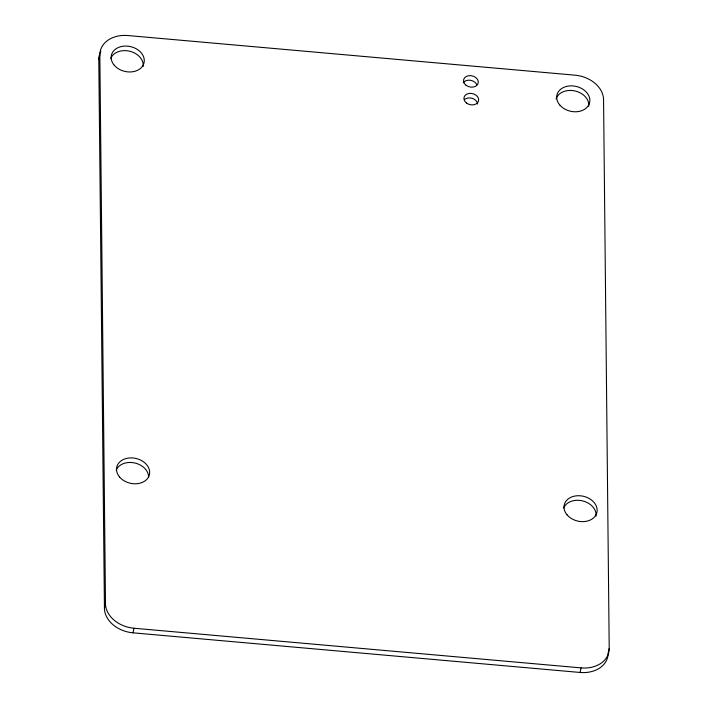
<?xml version="1.0" encoding="UTF-8"?>
<svg xmlns="http://www.w3.org/2000/svg" width="708" height="708" viewBox="0 0 708 708"><rect width="100%" height="100%" fill="white"/><g stroke="black" fill="none" stroke-linecap="round" stroke-linejoin="round"><path stroke-width="1.06" d="M98.793 59.587L99.846 55.012A28.612 21.727 13 0 1 127.927 35.542L575.038 75.181A28.612 21.727 13 0 1 603.561 99.669L609.207 648.413L608.154 652.988A28.612 21.727 13 0 1 580.073 672.458L132.962 632.819A28.612 21.727 13 0 1 104.439 608.331L98.793 59.587A28.612 21.727 13 0 1 100.863 51.365M104.439 608.331L105.492 603.756L99.846 55.012M132.962 632.819L134.024 628.244A28.612 21.727 13 0 1 105.492 603.756M580.073 672.458L581.126 667.892A28.612 21.727 13 0 0 609.207 648.413M134.024 628.244L581.126 667.892M556.09 98.925A16.762 12.726 13 0 1 574.958 90.96A16.762 12.726 13 0 1 588.729 106.244M563.648 507.99A16.762 12.726 13 0 1 582.773 500.945A16.762 12.726 13 0 1 596.012 516.097M116.174 470.156A16.762 12.726 13 0 1 134.768 462.988A16.762 12.726 13 0 1 148.609 477.431M110.793 58.322A16.762 12.726 13 0 1 129.918 51.277A16.762 12.726 13 0 1 143.158 66.437M463.2 82.809A7.478 5.682 13 0 1 470.307 80.278A7.478 5.682 13 0 1 476.847 84.765M464.66 99.403A7.478 5.682 13 0 1 472.599 98.483A7.478 5.682 13 0 1 477.626 104.014M559.789 105.023A16.762 12.726 13 0 0 588.383 105.581A16.762 12.726 13 0 0 571.692 85.863A16.762 12.726 13 0 0 559.789 105.023M567.073 514.875A16.762 12.726 13 0 0 595.658 515.442A16.762 12.726 13 0 0 578.967 495.715A16.762 12.726 13 0 0 567.073 514.875M119.599 477.042A16.762 12.726 13 0 0 148.184 477.608A16.762 12.726 13 0 0 131.493 457.89A16.762 12.726 13 0 0 119.599 477.042M114.218 65.207A16.762 12.726 13 0 0 142.804 65.773A16.762 12.726 13 0 0 126.112 46.055A16.762 12.726 13 0 0 114.218 65.207M466.041 85.261A7.478 5.682 13 0 0 478.165 83.181A7.478 5.682 13 0 0 468.501 75.729A7.478 5.682 13 0 0 466.041 85.261M466.43 102.996A7.478 5.682 13 0 0 478.555 100.925A7.478 5.682 13 0 0 468.891 93.474A7.478 5.682 13 0 0 466.43 102.996"/></g></svg>
